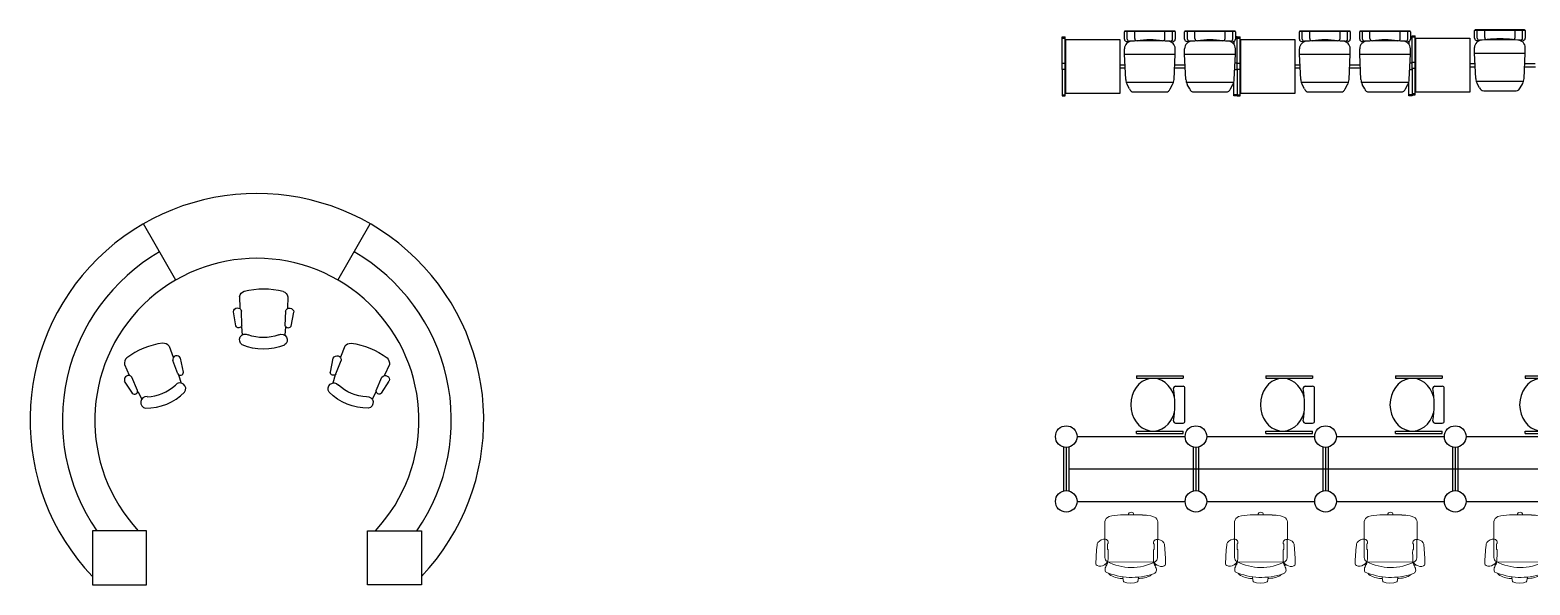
# Model space of a CAD drawing. Header units: inches. Extents: x 484217 to 497210, y -26946 to -21493.
# Drawn here: x 492042 to 492667, y -23682 to -23451 of the extents above; entities that cross this region are included whole.
import ezdxf

# ---------------------------------------------------------------- set-up
doc = ezdxf.new("R2010")
doc.units = ezdxf.units.IN
doc.header["$LTSCALE"] = 20
doc.header["$MEASUREMENT"] = 0
doc.layers.add('A-furniture', color=50, linetype='Continuous', lineweight=9)
for name, color, linetype in [('A-TEXT-BLK', 7, 'Continuous'), ('I-WALL-IN', 3, 'Continuous'), ('MAR22', 255, 'Continuous')]:
    doc.layers.add(name, color=color, linetype=linetype)

# ---------------------------------------------------------------- blocks, each defined once
blk = doc.blocks.new('ARCH2')
for p, q in [((-0.616, 0.457), (-0.382, 0.5)), ((-0.627, 0.366), (-0.767, 0.352)), ((-0.608, 0.359), (-0.369, 0.366)), ((-0.128, 0.399), (-0.323, 0.394)), ((-0.627, -0.366), (-0.767, -0.352)), ((-0.616, -0.457), (-0.382, -0.5)), ((-0.608, -0.359), (-0.369, -0.366)), ((-0.128, -0.399), (-0.323, -0.394))]:
    blk.add_line(p, q)
for centre, radius, start, end in [((-0.386, 0.432), 0.0681, 284.0068, 86.4868), ((-0.094, 0), 0.906, 157.2611, 202.7389), ((-0.847, 0.3), 0.0961, 330.3175, 148.735), ((-0.08, 0), 0.729, 159.7134, 200.2866), ((-0.597, 0.41), 0.0516, 112.2235, 257.7173), ((-0.161, 0.273), 0.13, 22.4327, 75.4917), ((-1.312, 0), 1.312, 345.758, 14.242), ((-0.847, -0.3), 0.0961, 211.265, 29.6825), ((-0.597, -0.41), 0.0516, 102.2827, 247.7765), ((-0.386, -0.432), 0.0681, 273.5132, 75.9932), ((-0.161, -0.273), 0.13, 284.5083, 337.5673)]:
    blk.add_arc(centre, radius, start, end)
blk = doc.blocks.new('391A')
at = {"layer": 'MAR22'}
for p, q in [((-294, -87), (-294, -567)), ((-294, -87), (-270, -87)), ((-270, -87), (-270, -567)), ((274, -87), (274, -567)), ((298, -87), (274, -87)), ((298, -87), (298, -567)), ((-294, -567), (-270, -567)), ((-187, -490), (-187, -567)), ((-167, -587), (171, -587)), ((191, -490), (191, -567)), ((298, -567), (274, -567))]:
    blk.add_line(p, q, dxfattribs=at)
for centre, radius, start, end in [((-167, -490), 20, 81.5871, 180), ((-167, -567), 20, 180, 270), ((2, 655), 1138, 261.5871, 278.4129), ((171, -490), 20, 0, 98.4129), ((171, -567), 20, 270, 0)]:
    blk.add_arc(centre, radius, start, end, dxfattribs=at)
blk.add_ellipse((2, -259), major_axis=(-271, 0), ratio=0.849159, start_param=1.857345, end_param=7.567433, dxfattribs=at)
blk = doc.blocks.new('A$C6A0E07C9')
at = {"layer": 'A-furniture'}
for p, q in [((-0.214, 0.272), (0.118, 0.288)), ((-0.269, 0.177), (-0.266, 0.205)), ((-0.012, 0.242), (-0.025, 0.242)), ((-0.011, 0.243), (-0.012, 0.242)), ((-0.008, 0.248), (-0.011, 0.243)), ((-0.011, 0.243), (-0.011, 0.243)), ((0.038, 0.251), (-0.003, 0.25)), ((0.042, 0.251), (0.045, 0.247)), ((0.045, 0.247), (0.046, 0.246)), ((0.046, 0.246), (0.048, 0.245)), ((0.048, 0.245), (0.048, 0.245)), ((0.159, 0.25), (0.179, -0.167)), ((0.315, 0.152), (0.319, 0.129)), ((-0.291, 0.02), (-0.289, 0.029)), ((-0.288, 0.01), (-0.291, 0.02)), ((-0.289, 0.029), (-0.284, 0.038)), ((-0.282, 0.002), (-0.288, 0.01)), ((-0.284, 0.038), (-0.276, 0.044)), ((-0.274, -0.003), (-0.282, 0.002)), ((-0.276, 0.044), (-0.267, 0.046)), ((0.315, 0.121), (0.306, 0.12)), ((0.313, 0.121), (0.347, 0.116)), ((0.351, 0.113), (0.36, 0.088)), ((0.364, 0.015), (0.358, -0.011)), ((0.36, 0.088), (0.366, 0.051)), ((0.366, 0.051), (0.364, 0.015)), ((-0.264, -0.004), (-0.274, -0.003)), ((0.311, -0.022), (0.322, -0.023)), ((0.32, -0.023), (0.355, -0.015)), ((0.355, -0.015), (0.356, -0.013)), ((0.356, -0.013), (0.358, -0.011)), ((-0.189, -0.217), (0.143, -0.2)), ((0.009, -0.176), (-0.004, -0.177)), ((0.009, -0.176), (0.009, -0.176)), ((0.01, -0.176), (0.009, -0.176)), ((0.013, -0.182), (0.01, -0.176)), ((0.059, -0.18), (0.018, -0.183)), ((0.063, -0.179), (0.066, -0.175)), ((0.066, -0.175), (0.067, -0.174)), ((0.067, -0.174), (0.069, -0.173)), ((0.069, -0.173), (0.069, -0.173)), ((0.296, -0.147), (0.284, -0.159))]:
    blk.add_line(p, q, dxfattribs=at)
for centre, radius, start, end in [((0.027, 0.278), 0.0792, 129.4999, 189.1152), ((0.007, 0.283), 0.0635, 94.0792, 117.5938), ((0.224, -0.892), 1.257, 92.3594, 100.1757), ((0.117, 0.241), 0.0463, 34.0902, 88.4441), ((0.108, 0.326), 0.0879, 309.6726, 333.0223), ((0.172, 0.345), 0.0192, 28.1256, 89.2436), ((-1.125, 2.793), 2.849, 297.1157, 298.0695), ((-0.92, -0.013), 1.143, 14.0931, 15.0056), ((0.121, 0.323), 0.0749, 330.3794, 24.513), ((0.234, 0.223), 0.0597, 72.5282, 107.7011), ((0.195, 0.222), 0.0806, 25.5198, 45.5387), ((0.182, 0.142), 0.452, 175.5289, 182.0991), ((0.594, -0.035), 0.893, 162.1203, 164.4323), ((-0.21, 0.223), 0.0487, 94.526, 161.0109), ((-0.022, 0.271), 0.0292, 192.0047, 264.4409), ((-0.004, 0.244), 0.00623, 84.8455, 131.3174), ((0.037, 0.241), 0.0101, 64.5281, 88.6391), ((0.001, 1.553), 1.309, 272.0899, 276.676), ((0.149, 0.274), 0.0211, 279.8693, 313.3434), ((-0.249, 0.025), 0.471, 334.5973, 30.9732), ((0.17, 0.245), 0.0129, 130.1366, 158.0173), ((0.187, 0.181), 0.0779, 100.0525, 108.2672), ((-0.301, 0.026), 0.614, 339.6108, 22.0467), ((0.128, 0.125), 0.189, 8.0925, 40.8276), ((72.219, 3.627), 72.574, 182.76527, 182.92488), ((0.31, 0.129), 0.0088, 301.088, 3.1667), ((0.347, 0.111), 0.00513, 22.8184, 91.0076), ((0.081, -0.062), 0.341, 182.481, 200.7553), ((0.116, -0.038), 0.211, 328.6962, 1.8079), ((0.318, -0.031), 0.00903, 2.1237, 63.3709), ((-0.186, -0.16), 0.0572, 202.8821, 266.1169), ((0.052, -0.207), 0.0792, 176.5782, 236.1936), ((0.002, -0.206), 0.0292, 101.2525, 173.6887), ((0.031, -0.214), 0.0635, 248.0997, 271.6142), ((0.017, -0.177), 0.00623, 234.376, 280.848), ((0.058, -0.17), 0.0101, 277.0543, 301.1654), ((0.152, -1.479), 1.309, 89.0174, 93.6036), ((0.138, -0.155), 0.0449, 276.7939, 330.1521), ((0.172, -0.191), 0.0211, 52.3501, 85.8241), ((0.197, -0.155), 0.0211, 212.6602, 229.0352), ((0.163, -0.292), 0.122, 63.0548, 80.6357), ((0.136, -0.248), 0.0879, 32.6712, 56.0209), ((0.202, -0.26), 0.0192, 276.4498, 337.5679), ((-0.92, -0.013), 1.143, 350.6964, 351.6126), ((0.149, -0.244), 0.0749, 341.1805, 35.314), ((0.324, 0.055), 0.26, 246.1539, 250.8174), ((0.249, -0.153), 0.0392, 254.2998, 275.9911), ((0.254, -0.14), 0.0518, 269.3553, 293.3788), ((0.131, 0.976), 1.257, 265.5178, 273.334)]:
    blk.add_arc(centre, radius, start, end, dxfattribs=at)

msp = doc.modelspace()

# ---------------------------------------------------------------- linework, layer by layer
at = {"linetype": 'Continuous'}
for p, q in [((492498.23, -23454.81, 3.81), (492498.23, -23451.64, 3.81)), ((492499.36, -23454.71, 3.81), (492499.36, -23451.82, 3.81)), ((492502.51, -23454.48, 3.81), (492502.51, -23451.82, 3.81)), ((492515.11, -23454.48, 3.81), (492515.11, -23451.82, 3.81)), ((492518.26, -23454.71, 3.81), (492518.26, -23451.82, 3.81)), ((492519.38, -23451.64, 3.81), (492519.38, -23454.81, 3.81)), ((492523.31, -23454.81, 3.81), (492523.31, -23451.64, 3.81)), ((492524.43, -23454.71, 3.81), (492524.43, -23451.82, 3.81)), ((492527.58, -23454.48, 3.81), (492527.58, -23451.82, 3.81)), ((492540.18, -23454.48, 3.81), (492540.18, -23451.82, 3.81)), ((492543.33, -23454.71, 3.81), (492543.33, -23451.82, 3.81)), ((492544.46, -23451.64, 3.81), (492544.46, -23454.81, 3.81)), ((492571.13, -23454.81, 3.81), (492571.13, -23451.64, 3.81)), ((492572.26, -23454.71, 3.81), (492572.26, -23451.82, 3.81)), ((492575.41, -23454.48, 3.81), (492575.41, -23451.82, 3.81)), ((492588.01, -23454.48, 3.81), (492588.01, -23451.82, 3.81)), ((492591.16, -23454.71, 3.81), (492591.16, -23451.82, 3.81)), ((492592.28, -23451.64, 3.81), (492592.28, -23454.81, 3.81)), ((492596.21, -23454.81, 3.81), (492596.21, -23451.64, 3.81)), ((492597.33, -23454.71, 3.81), (492597.33, -23451.82, 3.81)), ((492600.48, -23454.48, 3.81), (492600.48, -23451.82, 3.81)), ((492613.08, -23454.48, 3.81), (492613.08, -23451.82, 3.81)), ((492616.23, -23454.71, 3.81), (492616.23, -23451.82, 3.81)), ((492617.36, -23451.64, 3.81), (492617.36, -23454.81, 3.81)), ((492644.03, -23454.36, 3.81), (492644.03, -23451.19, 3.81)), ((492645.16, -23454.26, 3.81), (492645.16, -23451.37, 3.81)), ((492648.31, -23454.03, 3.81), (492648.31, -23451.37, 3.81)), ((492660.91, -23454.03, 3.81), (492660.91, -23451.37, 3.81)), ((492664.06, -23454.26, 3.81), (492664.06, -23451.37, 3.81)), ((492665.18, -23451.19, 3.81), (492665.18, -23454.36, 3.81)), ((492498.23, -23460.98, 3.81), (492498.23, -23458.73, 3.81)), ((492499.15, -23455.71, 3.81), (492500.3, -23455.6, 3.81)), ((492518.46, -23455.71, 3.81), (492517.32, -23455.6, 3.81)), ((492519.38, -23460.98, 3.81), (492519.38, -23458.73, 3.81)), ((492523.31, -23460.98, 3.81), (492523.31, -23458.73, 3.81)), ((492524.23, -23455.71, 3.81), (492525.37, -23455.6, 3.81)), ((492543.54, -23455.71, 3.81), (492542.39, -23455.6, 3.81)), ((492544.46, -23460.98, 3.81), (492544.46, -23458.73, 3.81)), ((492571.13, -23460.98, 3.81), (492571.13, -23458.73, 3.81)), ((492572.05, -23455.71, 3.81), (492573.2, -23455.6, 3.81)), ((492591.36, -23455.71, 3.81), (492590.22, -23455.6, 3.81)), ((492592.28, -23460.98, 3.81), (492592.28, -23458.73, 3.81)), ((492596.21, -23460.98, 3.81), (492596.21, -23458.73, 3.81)), ((492597.13, -23455.71, 3.81), (492598.27, -23455.6, 3.81)), ((492616.44, -23455.71, 3.81), (492615.29, -23455.6, 3.81)), ((492617.36, -23460.98, 3.81), (492617.36, -23458.73, 3.81)), ((492644.03, -23460.53, 3.81), (492644.03, -23458.28, 3.81)), ((492644.95, -23455.26, 3.81), (492646.1, -23455.15, 3.81)), ((492664.26, -23455.26, 3.81), (492663.12, -23455.15, 3.81)), ((492665.18, -23460.53, 3.81), (492665.18, -23458.28, 3.81)), ((492498.23, -23460.98, 3.81), (492519.38, -23460.98, 3.81)), ((492498.74, -23471.62, 3.81), (492498.23, -23460.98, 3.81)), ((492518.87, -23471.62, 3.81), (492519.38, -23460.98, 3.81)), ((492523.31, -23460.98, 3.81), (492544.46, -23460.98, 3.81)), ((492523.82, -23471.62, 3.81), (492523.31, -23460.98, 3.81)), ((492543.95, -23471.62, 3.81), (492544.46, -23460.98, 3.81)), ((492571.13, -23460.98, 3.81), (492592.28, -23460.98, 3.81)), ((492571.64, -23471.62, 3.81), (492571.13, -23460.98, 3.81)), ((492591.77, -23471.62, 3.81), (492592.28, -23460.98, 3.81)), ((492596.21, -23460.98, 3.81), (492617.36, -23460.98, 3.81)), ((492596.72, -23471.62, 3.81), (492596.21, -23460.98, 3.81)), ((492616.85, -23471.62, 3.81), (492617.36, -23460.98, 3.81)), ((492644.03, -23460.53, 3.81), (492665.18, -23460.53, 3.81)), ((492644.54, -23471.17, 3.81), (492644.03, -23460.53, 3.81)), ((492664.67, -23471.17, 3.81), (492665.18, -23460.53, 3.81)), ((492644.72, -23472.23, 3.81), (492664.49, -23472.23, 3.81)), ((492498.92, -23472.68, 3.81), (492518.69, -23472.68, 3.81)), ((492500.34, -23475.42, 3.81), (492499.32, -23473.61, 3.81)), ((492502.07, -23476.73, 3.81), (492515.55, -23476.73, 3.81)), ((492517.28, -23475.42, 3.81), (492518.3, -23473.61, 3.81)), ((492524, -23472.68, 3.81), (492543.77, -23472.68, 3.81)), ((492525.41, -23475.42, 3.81), (492524.39, -23473.61, 3.81)), ((492527.14, -23476.73, 3.81), (492540.62, -23476.73, 3.81)), ((492542.35, -23475.42, 3.81), (492543.37, -23473.61, 3.81)), ((492571.82, -23472.68, 3.81), (492591.59, -23472.68, 3.81)), ((492573.24, -23475.42, 3.81), (492572.22, -23473.61, 3.81)), ((492574.97, -23476.73, 3.81), (492588.45, -23476.73, 3.81)), ((492590.18, -23475.42, 3.81), (492591.2, -23473.61, 3.81)), ((492596.9, -23472.68, 3.81), (492616.67, -23472.68, 3.81)), ((492598.31, -23475.42, 3.81), (492597.29, -23473.61, 3.81)), ((492600.04, -23476.73, 3.81), (492613.52, -23476.73, 3.81)), ((492615.25, -23475.42, 3.81), (492616.27, -23473.61, 3.81)), ((492646.14, -23474.97, 3.81), (492645.12, -23473.16, 3.81)), ((492647.87, -23476.28, 3.81), (492661.35, -23476.28, 3.81)), ((492663.08, -23474.97, 3.81), (492664.1, -23473.16, 3.81))]:
    msp.add_line(p, q, dxfattribs=at)
at = {"color": 7, "linetype": 'Continuous'}
for p, q in [((492519.11, -23451.37, 3.81), (492498.5, -23451.37, 3.81)), ((492544.19, -23451.37, 3.81), (492523.58, -23451.37, 3.81)), ((492592.01, -23451.37, 3.81), (492571.4, -23451.37, 3.81)), ((492617.09, -23451.37, 3.81), (492596.48, -23451.37, 3.81)), ((492664.91, -23450.92, 3.81), (492644.3, -23450.92, 3.81)), ((492472.23, -23464.72, 3.81), (492473.78, -23464.72, 3.81)), ((492472.23, -23467.42, 3.81), (492472.23, -23464.72, 3.81)), ((492496.28, -23465.4, 3.81), (492498.44, -23465.4, 3.81)), ((492519.17, -23465.4, 3.81), (492523.52, -23465.4, 3.81)), ((492545.13, -23464.72, 3.81), (492544.28, -23464.72, 3.81)), ((492545.13, -23467.42, 3.81), (492545.13, -23464.72, 3.81)), ((492545.13, -23464.72, 3.81), (492546.68, -23464.72, 3.81)), ((492545.13, -23467.42, 3.81), (492545.13, -23464.72, 3.81)), ((492569.18, -23465.4, 3.81), (492571.34, -23465.4, 3.81)), ((492592.07, -23465.4, 3.81), (492596.42, -23465.4, 3.81)), ((492618.03, -23464.72, 3.81), (492617.18, -23464.72, 3.81)), ((492618.03, -23464.27, 3.81), (492619.58, -23464.27, 3.81)), ((492618.03, -23466.97, 3.81), (492618.03, -23464.27, 3.81)), ((492618.03, -23467.42, 3.81), (492618.03, -23464.72, 3.81)), ((492642.08, -23464.95, 3.81), (492644.24, -23464.95, 3.81)), ((492664.97, -23464.95, 3.81), (492669.32, -23464.95, 3.81)), ((492473.78, -23467.42, 3.81), (492472.23, -23467.42, 3.81)), ((492496.21, -23466.75, 3.81), (492498.51, -23466.75, 3.81)), ((492519.1, -23466.75, 3.81), (492523.59, -23466.75, 3.81)), ((492544.15, -23467.42, 3.81), (492545.13, -23467.42, 3.81)), ((492546.68, -23467.42, 3.81), (492545.13, -23467.42, 3.81)), ((492569.11, -23466.75, 3.81), (492571.41, -23466.75, 3.81)), ((492592, -23466.75, 3.81), (492596.49, -23466.75, 3.81)), ((492617.05, -23467.42, 3.81), (492618.03, -23467.42, 3.81)), ((492619.58, -23466.97, 3.81), (492618.03, -23466.97, 3.81)), ((492642.01, -23466.3, 3.81), (492644.31, -23466.3, 3.81)), ((492664.9, -23466.3, 3.81), (492669.39, -23466.3, 3.81))]:
    msp.add_line(p, q, dxfattribs=at)
at = {"color": 7}
for p, q in [((492618.03, -23464.27, 3.81), (492618.03, -23453.37, 3.81)), ((492618.03, -23453.37, 3.81), (492619.38, -23453.37, 3.81)), ((492619.38, -23477.88, 3.81), (492619.38, -23453.37, 3.81)), ((492472.23, -23464.72, 3.81), (492472.23, -23453.82, 3.81)), ((492472.23, -23453.82, 3.81), (492473.58, -23453.82, 3.81)), ((492472.23, -23454.27, 3.81), (492473.58, -23454.27, 3.81)), ((492473.58, -23478.33, 3.81), (492473.58, -23453.82, 3.81)), ((492543.78, -23455.68, 3.81), (492543.78, -23456.78, 3.81)), ((492545.13, -23453.82, 3.81), (492544.46, -23453.82, 3.81)), ((492545.13, -23454.27, 3.81), (492544.46, -23454.27, 3.81)), ((492545.13, -23464.72, 3.81), (492545.13, -23453.82, 3.81)), ((492545.13, -23464.72, 3.81), (492545.13, -23453.82, 3.81)), ((492545.13, -23453.82, 3.81), (492546.48, -23453.82, 3.81)), ((492545.13, -23454.27, 3.81), (492546.48, -23454.27, 3.81)), ((492546.48, -23478.33, 3.81), (492546.48, -23453.82, 3.81)), ((492616.68, -23455.68, 3.81), (492616.68, -23456.78, 3.81)), ((492618.03, -23453.82, 3.81), (492617.36, -23453.82, 3.81)), ((492618.03, -23454.27, 3.81), (492617.36, -23454.27, 3.81)), ((492618.03, -23464.72, 3.81), (492618.03, -23453.82, 3.81)), ((492618.03, -23453.82, 3.81), (492619.38, -23453.82, 3.81)), ((492472.23, -23467.42, 3.81), (492472.23, -23478.33, 3.81)), ((492545.13, -23467.42, 3.81), (492545.13, -23478.33, 3.81)), ((492545.13, -23467.42, 3.81), (492545.13, -23478.33, 3.81)), ((492618.03, -23466.97, 3.81), (492618.03, -23477.88, 3.81)), ((492618.03, -23467.42, 3.81), (492618.03, -23478.33, 3.81)), ((492472.23, -23477.88, 3.81), (492473.58, -23477.88, 3.81)), ((492472.23, -23478.33, 3.81), (492473.58, -23478.33, 3.81)), ((492543.78, -23478.33, 3.81), (492543.78, -23472.62, 3.81)), ((492545.13, -23477.88, 3.81), (492543.78, -23477.88, 3.81)), ((492545.13, -23478.33, 3.81), (492543.78, -23478.33, 3.81)), ((492545.13, -23477.88, 3.81), (492546.48, -23477.88, 3.81)), ((492545.13, -23478.33, 3.81), (492546.48, -23478.33, 3.81)), ((492616.68, -23478.33, 3.81), (492616.68, -23472.62, 3.81)), ((492618.03, -23477.88, 3.81), (492616.68, -23477.88, 3.81)), ((492618.03, -23478.33, 3.81), (492616.68, -23478.33, 3.81)), ((492618.03, -23477.43, 3.81), (492619.38, -23477.43, 3.81)), ((492618.03, -23477.88, 3.81), (492619.38, -23477.88, 3.81))]:
    msp.add_line(p, q, dxfattribs=at)
at = {"color": 0, "linetype": 'Continuous'}
for p, q in [((492473.78, -23454.82, 3.81), (492496.28, -23454.82, 3.81)), ((492473.78, -23477.32, 3.81), (492473.78, -23454.82, 3.81)), ((492496.28, -23454.82, 3.81), (492496.28, -23477.32, 3.81)), ((492546.68, -23454.82, 3.81), (492569.18, -23454.82, 3.81)), ((492546.68, -23477.32, 3.81), (492546.68, -23454.82, 3.81)), ((492569.18, -23454.82, 3.81), (492569.18, -23477.32, 3.81)), ((492619.58, -23454.37, 3.81), (492642.08, -23454.37, 3.81)), ((492619.58, -23476.87, 3.81), (492619.58, -23454.37, 3.81)), ((492642.08, -23454.37, 3.81), (492642.08, -23476.87, 3.81)), ((492496.28, -23477.32, 3.81), (492473.78, -23477.32, 3.81)), ((492569.18, -23477.32, 3.81), (492546.68, -23477.32, 3.81)), ((492642.08, -23476.87, 3.81), (492619.58, -23476.87, 3.81))]:
    msp.add_line(p, q, dxfattribs=at)
for p, q in [((492103.13, -23555.11, 6.93), (492089.63, -23531.73, 6.93)), ((492170.63, -23555.11, 6.93), (492184.13, -23531.73, 6.93)), ((492472.88, -23624.7, 6.93), (492472.88, -23642.99, 6.93)), ((492474, -23624.85, 6.93), (492474, -23642.85, 6.93)), ((492475.13, -23624.7, 6.93), (492475.13, -23642.99, 6.93)), ((492526.88, -23624.7, 6.93), (492526.88, -23642.99, 6.93)), ((492528, -23624.85, 6.93), (492528, -23642.85, 6.93)), ((492529.13, -23624.7, 6.93), (492529.13, -23642.99, 6.93)), ((492580.88, -23624.7, 6.93), (492580.88, -23642.99, 6.93)), ((492582, -23624.85, 6.93), (492582, -23642.85, 6.93)), ((492583.13, -23624.7, 6.93), (492583.13, -23642.99, 6.93)), ((492634.88, -23624.7, 6.93), (492634.88, -23642.99, 6.93)), ((492636, -23624.85, 6.93), (492636, -23642.85, 6.93)), ((492637.13, -23624.7, 6.93), (492637.13, -23642.99, 6.93))]:
    msp.add_line(p, q)
at = {"color": 7, "linetype": 'Continuous', "const_width": 0.45, "elevation": 3.81}
for points in [[(492519.38, -23451.6), (492498.23, -23451.6)], [(492544.46, -23451.6), (492523.31, -23451.6)], [(492592.28, -23451.6), (492571.13, -23451.6)], [(492617.36, -23451.6), (492596.21, -23451.6)], [(492665.18, -23451.15), (492644.03, -23451.15)]]:
    msp.add_lwpolyline(points, dxfattribs=at)
at = {"elevation": 6.93}
for points in [[(492090.86, -23659.6), (492068.36, -23659.6), (492068.36, -23682.1), (492090.86, -23682.1)], [(492182.91, -23659.6), (492205.41, -23659.6), (492205.41, -23682.1), (492182.91, -23682.1)]]:
    msp.add_lwpolyline(points, close=True, dxfattribs=at)
for centre in [(492474, -23620.35, 6.93), (492528, -23620.35, 6.93), (492582, -23620.35, 6.93), (492636, -23620.35, 6.93), (492474, -23647.35, 6.93), (492528, -23647.35, 6.93), (492582, -23647.35, 6.93), (492636, -23647.35, 6.93)]:
    msp.add_circle(centre, 4.5)
at = {"linetype": 'Continuous'}
for centre, radius, start, end in [((492498.5, -23451.64, 3.81), 0.27, 90, 180), ((492519.11, -23451.64, 3.81), 0.27, 0, 90), ((492523.58, -23451.64, 3.81), 0.27, 90, 180), ((492544.19, -23451.64, 3.81), 0.27, 0, 90), ((492571.4, -23451.64, 3.81), 0.27, 90, 180), ((492592.01, -23451.64, 3.81), 0.27, 0, 90), ((492596.48, -23451.64, 3.81), 0.27, 90, 180), ((492617.09, -23451.64, 3.81), 0.27, 0, 90), ((492644.3, -23451.19, 3.81), 0.27, 90, 180), ((492664.91, -23451.19, 3.81), 0.27, 0, 90), ((492499.13, -23454.81, 3.81), 0.9, 180, 271.33537), ((492501.38, -23458.73, 3.81), 3.15, 90, 180), ((492500.26, -23454.71, 3.81), 0.9, 180, 272.48441), ((492508.81, -23651.76, 3.81), 196.34, 87.51559, 92.48441), ((492503.41, -23454.48, 3.81), 0.9, 180, 276.85765), ((492508.81, -23499.39, 3.81), 44.32, 83.14235, 96.85765), ((492514.21, -23454.48, 3.81), 0.9, 263.14235, 0), ((492516.23, -23458.73, 3.81), 3.15, 0, 90), ((492517.36, -23454.71, 3.81), 0.9, 267.51559, 0), ((492518.48, -23454.81, 3.81), 0.9, 268.66463, 0), ((492524.21, -23454.81, 3.81), 0.9, 180, 271.33537), ((492526.46, -23458.73, 3.81), 3.15, 90, 180), ((492525.33, -23454.71, 3.81), 0.9, 180, 272.48441), ((492533.88, -23651.76, 3.81), 196.34, 87.51559, 92.48441), ((492528.48, -23454.48, 3.81), 0.9, 180, 276.85765), ((492533.88, -23499.39, 3.81), 44.32, 83.14235, 96.85765), ((492539.28, -23454.48, 3.81), 0.9, 263.14235, 0), ((492541.31, -23458.73, 3.81), 3.15, 0, 90), ((492542.43, -23454.71, 3.81), 0.9, 267.51559, 0), ((492543.56, -23454.81, 3.81), 0.9, 268.66463, 0), ((492572.03, -23454.81, 3.81), 0.9, 180, 271.33537), ((492574.28, -23458.73, 3.81), 3.15, 90, 180), ((492573.16, -23454.71, 3.81), 0.9, 180, 272.48441), ((492581.71, -23651.76, 3.81), 196.34, 87.51559, 92.48441), ((492576.31, -23454.48, 3.81), 0.9, 180, 276.85765), ((492581.71, -23499.39, 3.81), 44.32, 83.14235, 96.85765), ((492587.11, -23454.48, 3.81), 0.9, 263.14235, 0), ((492589.13, -23458.73, 3.81), 3.15, 0, 90), ((492590.26, -23454.71, 3.81), 0.9, 267.51559, 0), ((492591.38, -23454.81, 3.81), 0.9, 268.66463, 0), ((492597.11, -23454.81, 3.81), 0.9, 180, 271.33537), ((492599.36, -23458.73, 3.81), 3.15, 90, 180), ((492598.23, -23454.71, 3.81), 0.9, 180, 272.48441), ((492606.78, -23651.76, 3.81), 196.34, 87.51559, 92.48441), ((492601.38, -23454.48, 3.81), 0.9, 180, 276.85765), ((492606.78, -23499.39, 3.81), 44.32, 83.14235, 96.85765), ((492612.18, -23454.48, 3.81), 0.9, 263.14235, 0), ((492614.21, -23458.73, 3.81), 3.15, 0, 90), ((492615.33, -23454.71, 3.81), 0.9, 267.51559, 0), ((492616.46, -23454.81, 3.81), 0.9, 268.66463, 0), ((492644.93, -23454.36, 3.81), 0.9, 180, 271.33537), ((492647.18, -23458.28, 3.81), 3.15, 90, 180), ((492646.06, -23454.26, 3.81), 0.9, 180, 272.48441), ((492654.61, -23651.31, 3.81), 196.34, 87.51559, 92.48441), ((492649.21, -23454.03, 3.81), 0.9, 180, 276.85765), ((492654.61, -23498.94, 3.81), 44.32, 83.14235, 96.85765), ((492660.01, -23454.03, 3.81), 0.9, 263.14235, 0), ((492662.03, -23458.28, 3.81), 3.15, 0, 90), ((492663.16, -23454.26, 3.81), 0.9, 267.51559, 0), ((492664.28, -23454.36, 3.81), 0.9, 268.66463, 0), ((492503.24, -23471.4, 3.81), 4.5, 182.75249, 209.35604), ((492514.38, -23471.4, 3.81), 4.5, 330.64396, 357.24751), ((492528.31, -23471.4, 3.81), 4.5, 182.75249, 209.35604), ((492539.45, -23471.4, 3.81), 4.5, 330.64396, 357.24751), ((492576.14, -23471.4, 3.81), 4.5, 182.75249, 209.35604), ((492587.28, -23471.4, 3.81), 4.5, 330.64396, 357.24751), ((492601.21, -23471.4, 3.81), 4.5, 182.75249, 209.35604), ((492612.35, -23471.4, 3.81), 4.5, 330.64396, 357.24751), ((492649.04, -23470.95, 3.81), 4.5, 182.75249, 209.35604), ((492660.18, -23470.95, 3.81), 4.5, 330.64396, 357.24751), ((492502.07, -23474.93, 3.81), 1.8, 195.81919, 270), ((492515.55, -23474.93, 3.81), 1.8, 270, 344.18081), ((492527.14, -23474.93, 3.81), 1.8, 195.81919, 270), ((492540.62, -23474.93, 3.81), 1.8, 270, 344.18081), ((492574.97, -23474.93, 3.81), 1.8, 195.81919, 270), ((492588.45, -23474.93, 3.81), 1.8, 270, 344.18081), ((492600.04, -23474.93, 3.81), 1.8, 195.81919, 270), ((492613.52, -23474.93, 3.81), 1.8, 270, 344.18081), ((492647.87, -23474.48, 3.81), 1.8, 195.81919, 270), ((492661.35, -23474.48, 3.81), 1.8, 270, 344.18081)]:
    msp.add_arc(centre, radius, start, end, dxfattribs=at)
for radius, start, end in [(94.5, 316.48042, 223.51958), (81, 120, 214.62605), (67.5, 317.01072, 222.98928), (81, 325.37395, 60)]:
    msp.add_arc((492136.88, -23613.57, 6.93), radius, start, end)
at = {"layer": 'I-WALL-IN'}
for p, q in [((492478.5, -23620.35, 6.93), (492523.5, -23620.35, 6.93)), ((492532.5, -23620.35, 6.93), (492577.5, -23620.35, 6.93)), ((492586.5, -23620.35, 6.93), (492631.5, -23620.35, 6.93)), ((492640.5, -23620.35, 6.93), (492685.5, -23620.35, 6.93)), ((492475.13, -23633.85, 6.93), (493285.13, -23633.85, 6.93)), ((492478.5, -23647.35, 6.93), (492523.5, -23647.35, 6.93)), ((492532.5, -23647.35, 6.93), (492577.5, -23647.35, 6.93)), ((492586.5, -23647.35, 6.93), (492631.5, -23647.35, 6.93)), ((492640.5, -23647.35, 6.93), (492685.5, -23647.35, 6.93))]:
    msp.add_line(p, q, dxfattribs=at)

# ---------------------------------------------------------------- block references
at = {"color": 7, "ltscale": 100, "xscale": 0.04049999999065221, "yscale": 0.04049999999065221, "zscale": 0.04049999999065221, "rotation": 90}
for p in [(492499.66, -23607.14, 3.81), (492553.66, -23607.14, 3.81), (492607.66, -23607.14, 3.81), (492661.66, -23607.14, 3.81)]:
    msp.add_blockref('391A', p, dxfattribs=at)
at = {"layer": 'A-furniture', "xscale": 45.00000000000906, "yscale": 45.00000000000906, "zscale": 45.00000000000906, "rotation": 266.8565271614821}
for p in [(492499.4, -23664.86, 6.93), (492553.4, -23664.86, 6.93), (492607.4, -23664.86, 6.93), (492661.4, -23664.86, 6.93)]:
    msp.add_blockref('A$C6A0E07C9', p, dxfattribs=at)
at = {"layer": 'A-TEXT-BLK', "color": 0}
for p, xscale, yscale, zscale, rotation in [((492139.71, -23558.77, -303.32), -25.15638496944722, 25.15638496823371, 25.15638496828755, 269.7300321836016), ((492089.78, -23583.53, -303.32), 25.15638496945101, 25.15638496945101, 25.15638496945101, 112.2748651754293), ((492183.99, -23583.53, -303.32), -25.15638496945101, 25.15638496823522, 25.15638496828755, 247.7251348245707)]:
    msp.add_blockref('ARCH2', p, dxfattribs=dict(at, xscale=xscale, yscale=yscale, zscale=zscale, rotation=rotation))

doc.saveas('drawing.dxf')
